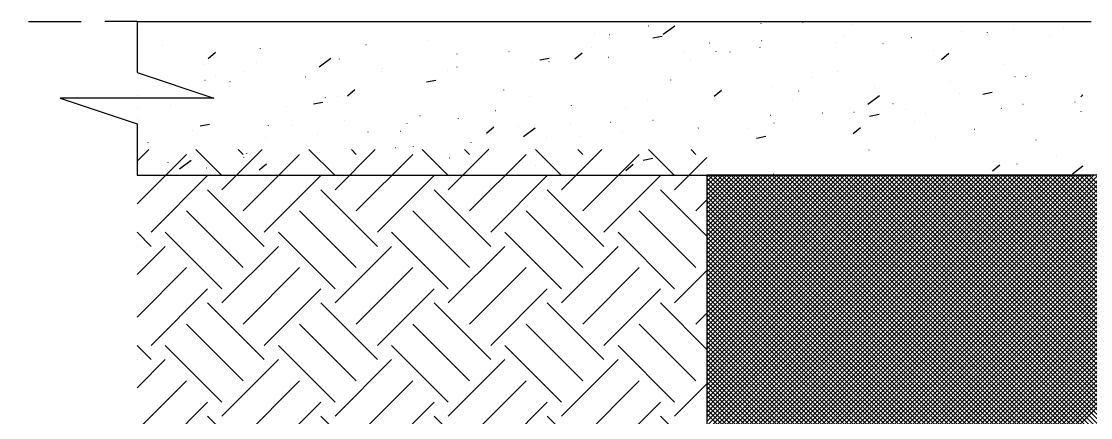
# Model space of a CAD drawing. Extents: x 0 to 119, y 0 to 84.
# Drawn here: x 56.643 to 59.982, y 38.643 to 39.881 of the extents above; entities that cross this region are included whole.
import ezdxf

# ---------------------------------------------------------------- set-up
doc = ezdxf.new("R2010")
doc.units = 0
doc.header["$MEASUREMENT"] = 0
doc.linetypes.add('ESTILO_TQS_0002', pattern=[0.4, 0.1, -0.3])
for name, color, linetype in [('1', 3, 'CONTINUOUS'), ('10', 252, 'CONTINUOUS'), ('29', 9, 'CONTINUOUS'), ('3', 7, 'CONTINUOUS'), ('32', 250, 'CONTINUOUS'), ('6', 178, 'CONTINUOUS')]:
    doc.layers.add(name, color=color, linetype=linetype)

msp = doc.modelspace()

# ---------------------------------------------------------------- linework, layer by layer
at = {"layer": '1', "color": 3, "linetype": 'Continuous'}
for p, q in [((57.003912, 39.443632), (57.040878, 39.480598)), ((57.26875, 39.39911), (57.187262, 39.480598)), ((57.26875, 39.354916), (57.394431, 39.480598)), ((57.335041, 39.465402), (57.319844, 39.480598)), ((57.622303, 39.39911), (57.540815, 39.480598)), ((57.622303, 39.354916), (57.747985, 39.480598)), ((57.688594, 39.465402), (57.673398, 39.480598)), ((57.975856, 39.39911), (57.894369, 39.480598)), ((57.975856, 39.354916), (58.101538, 39.480598)), ((58.042148, 39.465402), (58.026951, 39.480598)), ((58.32941, 39.39911), (58.247922, 39.480598)), ((58.32941, 39.354916), (58.455092, 39.480598)), ((58.395701, 39.465402), (58.380505, 39.480598)), ((58.682963, 39.39911), (58.601475, 39.480598)), ((58.749254, 39.465402), (58.734058, 39.480598)), ((57.003912, 39.31105), (57.158264, 39.465402)), ((57.335041, 39.288625), (57.511818, 39.465402)), ((57.688594, 39.288625), (57.865371, 39.465402)), ((58.042148, 39.288625), (58.218924, 39.465402)), ((58.395701, 39.288625), (58.572478, 39.465402)), ((58.682963, 39.354916), (58.783912, 39.455865)), ((58.783912, 39.430744), (58.783912, 39.430744)), ((57.047779, 39.222334), (57.224555, 39.39911)), ((57.401332, 39.222334), (57.578109, 39.39911)), ((57.754885, 39.222334), (57.931662, 39.39911)), ((58.108439, 39.222334), (58.285216, 39.39911)), ((58.461992, 39.222334), (58.638769, 39.39911)), ((57.401332, 39.178139), (57.224555, 39.354916)), ((57.754885, 39.178139), (57.578109, 39.354916)), ((58.108439, 39.178139), (57.931662, 39.354916)), ((58.461992, 39.178139), (58.285216, 39.354916)), ((58.783912, 39.209773), (58.638769, 39.354916)), ((58.749254, 39.288625), (58.783912, 39.323283)), ((57.335041, 39.111848), (57.158264, 39.288625)), ((57.688594, 39.111848), (57.511818, 39.288625)), ((58.042148, 39.111848), (57.865371, 39.288625)), ((58.395701, 39.111848), (58.218924, 39.288625)), ((58.749254, 39.111848), (58.572478, 39.288625)), ((58.783912, 39.298161), (58.783912, 39.298161)), ((57.047779, 39.178139), (57.003912, 39.222006)), ((57.26875, 39.045557), (57.091973, 39.222334)), ((57.622303, 39.045557), (57.445526, 39.222334)), ((57.975856, 39.045557), (57.79908, 39.222334)), ((58.32941, 39.045557), (58.152633, 39.222334)), ((58.682963, 39.045557), (58.506186, 39.222334)), ((57.003912, 39.178467), (57.003912, 39.178467)), ((57.003912, 39.090079), (57.091973, 39.178139)), ((57.26875, 39.001363), (57.445526, 39.178139)), ((57.622303, 39.001363), (57.79908, 39.178139)), ((57.975856, 39.001363), (58.152633, 39.178139)), ((58.32941, 39.001363), (58.506186, 39.178139)), ((57.003912, 38.957496), (57.158264, 39.111848)), ((57.335041, 38.935071), (57.511818, 39.111848)), ((57.688594, 38.935071), (57.865371, 39.111848)), ((58.042148, 38.935071), (58.218924, 39.111848)), ((58.395701, 38.935071), (58.572478, 39.111848)), ((58.682963, 39.001363), (58.783912, 39.102312)), ((58.783912, 39.07719), (58.783912, 39.07719)), ((57.047779, 38.86878), (57.224555, 39.045557)), ((57.401332, 38.86878), (57.578109, 39.045557)), ((57.754885, 38.86878), (57.931662, 39.045557)), ((58.108439, 38.86878), (58.285216, 39.045557)), ((58.461992, 38.86878), (58.638769, 39.045557)), ((57.401332, 38.824586), (57.224555, 39.001363)), ((57.754885, 38.824586), (57.578109, 39.001363)), ((58.108439, 38.824586), (57.931662, 39.001363)), ((58.461992, 38.824586), (58.285216, 39.001363)), ((58.783912, 38.85622), (58.638769, 39.001363)), ((58.749254, 38.935071), (58.783912, 38.969729)), ((57.335041, 38.758295), (57.158264, 38.935071)), ((57.688594, 38.758295), (57.511818, 38.935071)), ((58.042148, 38.758295), (57.865371, 38.935071)), ((58.395701, 38.758295), (58.218924, 38.935071)), ((58.749254, 38.758295), (58.572478, 38.935071)), ((58.783912, 38.944608), (58.783912, 38.944608)), ((57.047779, 38.824586), (57.003912, 38.868453)), ((57.26875, 38.692003), (57.091973, 38.86878)), ((57.622303, 38.692003), (57.445526, 38.86878)), ((57.975856, 38.692003), (57.79908, 38.86878)), ((58.32941, 38.692003), (58.152633, 38.86878)), ((58.682963, 38.692003), (58.506186, 38.86878)), ((57.003912, 38.824914), (57.003912, 38.824914)), ((57.003912, 38.736525), (57.091973, 38.824586)), ((57.26875, 38.647809), (57.445526, 38.824586)), ((57.622303, 38.647809), (57.79908, 38.824586)), ((57.975856, 38.647809), (58.152633, 38.824586)), ((58.32941, 38.647809), (58.506186, 38.824586)), ((57.003912, 38.603943), (57.158264, 38.758295)), ((57.335041, 38.581518), (57.511818, 38.758295)), ((57.688594, 38.581518), (57.865371, 38.758295)), ((58.042148, 38.581518), (58.218924, 38.758295)), ((58.395701, 38.581518), (58.572478, 38.758295)), ((58.682963, 38.647809), (58.783912, 38.748758)), ((58.783912, 38.723637), (58.783912, 38.723637)), ((57.047779, 38.515227), (57.224555, 38.692003)), ((57.401332, 38.515227), (57.578109, 38.692003)), ((57.754885, 38.515227), (57.931662, 38.692003)), ((58.108439, 38.515227), (58.285216, 38.692003)), ((58.461992, 38.515227), (58.638769, 38.692003)), ((57.401332, 38.471033), (57.224555, 38.647809)), ((57.754885, 38.471033), (57.578109, 38.647809)), ((58.108439, 38.471033), (57.931662, 38.647809)), ((58.461992, 38.471033), (58.285216, 38.647809)), ((58.783912, 38.502666), (58.638769, 38.647809))]:
    msp.add_line(p, q, dxfattribs=at)
at = {"layer": '10', "color": 252, "linetype": 'Continuous'}
for p, q in [((57.9368, 39.879679), (57.937896, 39.880598)), ((58.953473, 39.874076), (58.953538, 39.874571)), ((59.08191, 39.878145), (59.084833, 39.880598)), ((59.236176, 39.870147), (59.236664, 39.870255)), ((57.00893, 39.853715), (57.008995, 39.854211)), ((58.431595, 39.843331), (58.431661, 39.843827)), ((58.478712, 39.839372), (58.4792, 39.839481)), ((58.600749, 39.866427), (58.601237, 39.866536)), ((58.647241, 39.840273), (58.683561, 39.86684)), ((59.579434, 39.847997), (59.579933, 39.848019)), ((59.659538, 39.84524), (59.659842, 39.845636)), ((59.741779, 39.855085), (59.742279, 39.855107)), ((59.89609, 39.860549), (59.896395, 39.860946)), ((57.003912, 39.815604), (57.003912, 39.815604)), ((57.08338, 39.804337), (57.083868, 39.804445)), ((57.718807, 39.808057), (57.719295, 39.808165)), ((57.910892, 39.82151), (57.910958, 39.822006)), ((58.614787, 39.828962), (58.644236, 39.834687)), ((58.791185, 39.813581), (58.791684, 39.813603)), ((58.95353, 39.82067), (58.95403, 39.820691)), ((59.186432, 39.814621), (59.186737, 39.815017)), ((59.212284, 39.831967), (59.212783, 39.831989)), ((59.333558, 39.811126), (59.333623, 39.811622)), ((59.422985, 39.82993), (59.423289, 39.830327)), ((59.854261, 39.832947), (59.854326, 39.833443)), ((57.003912, 39.786719), (57.003912, 39.786719)), ((57.226358, 39.764744), (57.249339, 39.784027)), ((57.3897, 39.795971), (57.389765, 39.796466)), ((58.002936, 39.779166), (58.003435, 39.779188)), ((58.165281, 39.786254), (58.165781, 39.786276)), ((58.371467, 39.76321), (58.394448, 39.782494)), ((58.424035, 39.797551), (58.424534, 39.797573)), ((58.713327, 39.784001), (58.713631, 39.784398)), ((58.812366, 39.785587), (58.812431, 39.786083)), ((58.85542, 39.785736), (58.855909, 39.785844)), ((58.94988, 39.799311), (58.950184, 39.799708)), ((59.490848, 39.789455), (59.491336, 39.789564)), ((59.516576, 39.761676), (59.539557, 39.78096)), ((57.214687, 39.74475), (57.215186, 39.744772)), ((57.377032, 39.751838), (57.377532, 39.75186)), ((57.572466, 39.739172), (57.608787, 39.765739)), ((57.635786, 39.763136), (57.636285, 39.763157)), ((58.003669, 39.738073), (58.003973, 39.73847)), ((58.240222, 39.753382), (58.240526, 39.753779)), ((58.261402, 39.760271), (58.29085, 39.765996)), ((58.290488, 39.754842), (58.290553, 39.755338)), ((58.476774, 39.768692), (58.477079, 39.769089)), ((58.733383, 39.758681), (58.733872, 39.758789)), ((59.713154, 39.744458), (59.713219, 39.744954)), ((57.003912, 39.735547), (57.003912, 39.735547)), ((57.003912, 39.735547), (57.003912, 39.735547)), ((57.003912, 39.735547), (57.003912, 39.735547)), ((57.248593, 39.707482), (57.248658, 39.707978)), ((57.338052, 39.723645), (57.33854, 39.723753)), ((57.530564, 39.707454), (57.530868, 39.707851)), ((57.767116, 39.722763), (57.767421, 39.72316)), ((57.769785, 39.733021), (57.76985, 39.733517)), ((57.973479, 39.727365), (57.973967, 39.727473)), ((59.110092, 39.705044), (59.11058, 39.705152)), ((59.192451, 39.722637), (59.192516, 39.723133)), ((59.745519, 39.708764), (59.746007, 39.708872)), ((59.779817, 39.709019), (59.780121, 39.709415)), ((57.057458, 39.676835), (57.057763, 39.677231)), ((57.216015, 39.69659), (57.216503, 39.696698)), ((57.294011, 39.692144), (57.294315, 39.692541)), ((57.908016, 39.69158), (57.937465, 39.697304)), ((58.671258, 39.697098), (58.671324, 39.697594)), ((58.988055, 39.677989), (58.988543, 39.678097)), ((59.306712, 39.6784), (59.307016, 39.678796)), ((59.543264, 39.693709), (59.543569, 39.694106)), ((57.003912, 39.649568), (57.003912, 39.649568)), ((57.003912, 39.649568), (57.003912, 39.649568)), ((57.003912, 39.649568), (57.003912, 39.649568)), ((57.592723, 39.642954), (57.593211, 39.643062)), ((57.628678, 39.644532), (57.628743, 39.645028)), ((57.661024, 39.648275), (57.684006, 39.667559)), ((58.149381, 39.666354), (58.149446, 39.666849)), ((58.22815, 39.646673), (58.228638, 39.646781)), ((58.806134, 39.646741), (58.829115, 39.666025)), ((58.833606, 39.647781), (58.833911, 39.648177)), ((59.070159, 39.66309), (59.070463, 39.663487)), ((59.286169, 39.622568), (59.32249, 39.649135)), ((59.572046, 39.65597), (59.572112, 39.656465)), ((59.645262, 39.653749), (59.674711, 39.659473)), ((59.951243, 39.645208), (59.958201, 39.651046)), ((57.003912, 39.607052), (57.003912, 39.607052)), ((57.107485, 39.618993), (57.107551, 39.619489)), ((57.470686, 39.615899), (57.471174, 39.616007)), ((57.55463, 39.622889), (57.584079, 39.628613)), ((58.360501, 39.617161), (58.360805, 39.617558)), ((58.530151, 39.608609), (58.530216, 39.609105)), ((58.597054, 39.632471), (58.597358, 39.632868)), ((59.051343, 39.634148), (59.051409, 39.634644)), ((59.364764, 39.624352), (59.365252, 39.624461)), ((59.403484, 39.606192), (59.403983, 39.606214)), ((59.702961, 39.608858), (59.703265, 39.609254)), ((59.770634, 39.622222), (59.771134, 39.622244)), ((59.932979, 39.62931), (59.933479, 39.629332)), ((59.939513, 39.624167), (59.939818, 39.624564)), ((57.003912, 39.57809), (57.003912, 39.57809)), ((57.650843, 39.571233), (57.651147, 39.57163)), ((57.887396, 39.586542), (57.8877, 39.586939)), ((58.008273, 39.577865), (58.008339, 39.578361)), ((58.123948, 39.601852), (58.124253, 39.602249)), ((58.615235, 39.571776), (58.615734, 39.571798)), ((58.982385, 39.587807), (58.982885, 39.587828)), ((59.14473, 39.594895), (59.14523, 39.594917)), ((59.229855, 39.578239), (59.23016, 39.578635)), ((59.242727, 39.597297), (59.243215, 39.597406)), ((59.291876, 39.585057), (59.321325, 39.590782)), ((59.466408, 39.593548), (59.466712, 39.593945)), ((59.952817, 39.598225), (59.952882, 39.598721)), ((57.177738, 39.540614), (57.178042, 39.541011)), ((57.201244, 39.554198), (57.230693, 39.559922)), ((57.41429, 39.555923), (57.414595, 39.55632)), ((57.48757, 39.556043), (57.487636, 39.556539)), ((57.826986, 39.537361), (57.827485, 39.537383)), ((57.847395, 39.562262), (57.847883, 39.56237)), ((58.095691, 39.531807), (58.118672, 39.55109)), ((58.194136, 39.553391), (58.194635, 39.553413)), ((58.211394, 39.521466), (58.247715, 39.548034)), ((58.356481, 39.560479), (58.356981, 39.560501)), ((58.482822, 39.565982), (58.48331, 39.56609)), ((58.75675, 39.54762), (58.757054, 39.548016)), ((58.910236, 39.54566), (58.910301, 39.546155)), ((58.993303, 39.562929), (58.993607, 39.563326)), ((59.2408, 39.530273), (59.263781, 39.549557)), ((59.430939, 39.567481), (59.431004, 39.567977)), ((59.619435, 39.543661), (59.619923, 39.543769)), ((57.003912, 39.51584), (57.003912, 39.51584)), ((57.003912, 39.512417), (57.003912, 39.512417)), ((57.003912, 39.512417), (57.003912, 39.512417)), ((57.003912, 39.512417), (57.003912, 39.512417)), ((57.038737, 39.502945), (57.039236, 39.502967)), ((57.405887, 39.518975), (57.406386, 39.518997)), ((57.568232, 39.526063), (57.568732, 39.526085)), ((57.725358, 39.535207), (57.725846, 39.535315)), ((58.283645, 39.517001), (58.283949, 39.517397)), ((58.389044, 39.52012), (58.389109, 39.520616)), ((58.520197, 39.53231), (58.520502, 39.532707)), ((58.93849, 39.516366), (58.967939, 39.52209)), ((59.497398, 39.516606), (59.497886, 39.516714)), ((59.811709, 39.509736), (59.811775, 39.510232)), ((57.003912, 39.501425), (57.003912, 39.501425)), ((57.003912, 39.501425), (57.003912, 39.501425)), ((57.573987, 39.471072), (57.574291, 39.471469)), ((57.810539, 39.486382), (57.810844, 39.486778)), ((57.867166, 39.489376), (57.867231, 39.489872)), ((58.047092, 39.501691), (58.047396, 39.502088)), ((58.102066, 39.48157), (58.102555, 39.481678)), ((58.737494, 39.48529), (58.737982, 39.485398)), ((59.289832, 39.478992), (59.289897, 39.479488)), ((57.100881, 39.440453), (57.101186, 39.44085)), ((57.13662, 39.420365), (57.17294, 39.446932)), ((57.337434, 39.455763), (57.337738, 39.456159)), ((57.346463, 39.467555), (57.346528, 39.46805)), ((57.385248, 39.416872), (57.40823, 39.436155)), ((57.980029, 39.454515), (57.980518, 39.454623)), ((58.585104, 39.447675), (58.614553, 39.453399)), ((58.769129, 39.457171), (58.769194, 39.457666)), ((59.75207, 39.435914), (59.752558, 39.436022)), ((59.874107, 39.462969), (59.874595, 39.463077)), ((57.220125, 39.423199), (57.220613, 39.423308)), ((58.247936, 39.431631), (58.248002, 39.432127)), ((58.530358, 39.415338), (58.553339, 39.434622)), ((58.992165, 39.404598), (58.992653, 39.404706)), ((59.670602, 39.421247), (59.670667, 39.421743)), ((59.675467, 39.413804), (59.698448, 39.433088)), ((59.925097, 39.404862), (59.958201, 39.429076)), ((57.0703, 39.400598), (57.0703, 39.400598)), ((57.0703, 39.400598), (57.0703, 39.400598)), ((57.078733, 39.400598), (57.078733, 39.400598)), ((57.078733, 39.400598), (57.078733, 39.400598)), ((57.078733, 39.400598), (57.078733, 39.400598)), ((57.109596, 39.400598), (57.109596, 39.400598)), ((57.118176, 39.400598), (57.118176, 39.400598)), ((57.118176, 39.400598), (57.118176, 39.400598)), ((57.208191, 39.400598), (57.208191, 39.400598)), ((57.208191, 39.400598), (57.208191, 39.400598)), ((57.208191, 39.400598), (57.208191, 39.400598)), ((57.295105, 39.400598), (57.295105, 39.400598)), ((57.295105, 39.400598), (57.295105, 39.400598)), ((57.337648, 39.400598), (57.337648, 39.400598)), ((57.337648, 39.400598), (57.337648, 39.400598)), ((57.365854, 39.400598), (57.365854, 39.400598)), ((57.467106, 39.400598), (57.467106, 39.400598)), ((57.467106, 39.400598), (57.467106, 39.400598)), ((57.51991, 39.400598), (57.51991, 39.400598)), ((57.51991, 39.400598), (57.51991, 39.400598)), ((57.596563, 39.400598), (57.596563, 39.400598)), ((57.596563, 39.400598), (57.596563, 39.400598)), ((57.726021, 39.400598), (57.726021, 39.400598)), ((57.726059, 39.400887), (57.726124, 39.401383)), ((57.736825, 39.400598), (57.736825, 39.400598)), ((57.736825, 39.400598), (57.736825, 39.400598)), ((57.736825, 39.400598), (57.736825, 39.400598)), ((57.744715, 39.400598), (57.744715, 39.400598)), ((57.744715, 39.400598), (57.744715, 39.400598)), ((57.855478, 39.400598), (57.855478, 39.400598)), ((57.939323, 39.400598), (57.939323, 39.400598)), ((57.969521, 39.400598), (57.969521, 39.400598)), ((57.969521, 39.400598), (57.969521, 39.400598)), ((57.984936, 39.400598), (57.984936, 39.400598)), ((58.046153, 39.400598), (58.046153, 39.400598)), ((58.114393, 39.400598), (58.114393, 39.400598)), ((58.194326, 39.400598), (58.194326, 39.400598)), ((58.194326, 39.400598), (58.194326, 39.400598)), ((58.243851, 39.400598), (58.243851, 39.400598)), ((58.243851, 39.400598), (58.243851, 39.400598)), ((58.243851, 39.400598), (58.243851, 39.400598)), ((58.342914, 39.400598), (58.342914, 39.400598)), ((58.355473, 39.400598), (58.355473, 39.400598)), ((58.356738, 39.400878), (58.357226, 39.400987)), ((58.373308, 39.400598), (58.373308, 39.400598)), ((58.373308, 39.400598), (58.373308, 39.400598)), ((58.373308, 39.400598), (58.373308, 39.400598)), ((58.419131, 39.400598), (58.419131, 39.400598)), ((58.419131, 39.400598), (58.419131, 39.400598)), ((58.502766, 39.400598), (58.502766, 39.400598)), ((58.502766, 39.400598), (58.502766, 39.400598)), ((58.502766, 39.400598), (58.502766, 39.400598)), ((58.512791, 39.400598), (58.512791, 39.400598)), ((58.632223, 39.400598), (58.632223, 39.400598)), ((58.632223, 39.400598), (58.632223, 39.400598)), ((58.632223, 39.400598), (58.632223, 39.400598)), ((58.643936, 39.400598), (58.643936, 39.400598)), ((58.643936, 39.400598), (58.643936, 39.400598)), ((58.761681, 39.400598), (58.761681, 39.400598)), ((58.761681, 39.400598), (58.761681, 39.400598)), ((58.868742, 39.400598), (58.868742, 39.400598)), ((58.868742, 39.400598), (58.868742, 39.400598)), ((58.891138, 39.400598), (58.891138, 39.400598)), ((58.891138, 39.400598), (58.891138, 39.400598)), ((58.974121, 39.400598), (58.974121, 39.400598)), ((58.974121, 39.400598), (58.974121, 39.400598)), ((58.98271, 39.400598), (58.98271, 39.400598)), ((59.020596, 39.400598), (59.020596, 39.400598)), ((59.020596, 39.400598), (59.020596, 39.400598)), ((59.08626, 39.400598), (59.08626, 39.400598)), ((59.093547, 39.400598), (59.093547, 39.400598)), ((59.093547, 39.400598), (59.093547, 39.400598)), ((59.150053, 39.400598), (59.150053, 39.400598)), ((59.150053, 39.400598), (59.150053, 39.400598)), ((59.279511, 39.400598), (59.279511, 39.400598)), ((59.318352, 39.400598), (59.318352, 39.400598)), ((59.318352, 39.400598), (59.318352, 39.400598)), ((59.408969, 39.400598), (59.408969, 39.400598)), ((59.538426, 39.400598), (59.538426, 39.400598)), ((59.543157, 39.400598), (59.543157, 39.400598)), ((59.543157, 39.400598), (59.543157, 39.400598)), ((59.59277, 39.400598), (59.59277, 39.400598)), ((59.59277, 39.400598), (59.59277, 39.400598)), ((59.59277, 39.400598), (59.59277, 39.400598)), ((59.659728, 39.400598), (59.659728, 39.400598)), ((59.667884, 39.400598), (59.667884, 39.400598)), ((59.667884, 39.400598), (59.667884, 39.400598)), ((59.667884, 39.400598), (59.667884, 39.400598)), ((59.767963, 39.400598), (59.767963, 39.400598)), ((59.767963, 39.400598), (59.767963, 39.400598)), ((59.797341, 39.400598), (59.797341, 39.400598)), ((59.797341, 39.400598), (59.797341, 39.400598)), ((59.797341, 39.400598), (59.797341, 39.400598)), ((59.919268, 39.400598), (59.919268, 39.400598)), ((59.926799, 39.400598), (59.926799, 39.400598)), ((59.926799, 39.400598), (59.926799, 39.400598)), ((59.926799, 39.400598), (59.926799, 39.400598))]:
    msp.add_line(p, q, dxfattribs=at)
at = {"layer": '29', "color": 9, "linetype": 'Continuous'}
for p, q in [((58.783912, 37.457572), (60.726939, 39.400598)), ((58.783912, 37.471714), (60.712796, 39.400598)), ((58.783912, 37.485856), (60.698654, 39.400598)), ((58.783912, 37.499998), (60.684512, 39.400598)), ((58.783912, 37.51414), (60.67037, 39.400598)), ((58.783912, 37.528282), (60.656228, 39.400598)), ((58.783912, 37.542424), (60.642086, 39.400598)), ((58.783912, 37.556567), (60.627944, 39.400598)), ((58.783912, 37.570709), (60.613801, 39.400598)), ((58.783912, 37.584851), (60.599659, 39.400598)), ((58.783912, 37.598993), (60.585517, 39.400598)), ((58.783912, 37.613135), (60.571375, 39.400598)), ((58.783912, 37.627277), (60.557233, 39.400598)), ((58.783912, 37.641419), (60.543091, 39.400598)), ((58.783912, 37.655562), (60.528949, 39.400598)), ((58.783912, 37.669704), (60.514806, 39.400598)), ((58.783912, 37.683846), (60.500664, 39.400598)), ((58.783912, 37.697988), (60.486522, 39.400598)), ((58.783912, 37.71213), (60.47238, 39.400598)), ((58.783912, 37.726272), (60.458238, 39.400598)), ((58.783912, 37.740414), (60.444096, 39.400598)), ((58.783912, 37.754556), (60.429954, 39.400598)), ((58.783912, 37.768699), (60.415812, 39.400598)), ((58.783912, 37.782841), (60.401669, 39.400598)), ((58.783912, 37.796983), (60.387527, 39.400598)), ((58.783912, 37.811125), (60.373385, 39.400598)), ((58.783912, 37.825267), (60.359243, 39.400598)), ((58.783912, 37.839409), (60.345101, 39.400598)), ((58.783912, 37.853551), (60.330959, 39.400598)), ((58.783912, 37.867694), (60.316817, 39.400598)), ((58.783912, 37.881836), (60.302674, 39.400598)), ((58.783912, 37.895978), (60.288532, 39.400598)), ((58.783912, 37.91012), (60.27439, 39.400598)), ((58.783912, 37.924262), (60.260248, 39.400598)), ((58.783912, 37.938404), (60.246106, 39.400598)), ((58.783912, 37.952546), (60.231964, 39.400598)), ((58.783912, 37.966689), (60.217822, 39.400598)), ((58.783912, 37.980831), (60.203679, 39.400598)), ((58.783912, 37.994973), (60.189537, 39.400598)), ((58.783912, 38.009115), (60.175395, 39.400598)), ((58.783912, 38.023257), (60.161253, 39.400598)), ((58.783912, 38.037399), (60.147111, 39.400598)), ((58.783912, 38.051541), (60.132969, 39.400598)), ((58.783912, 38.065683), (60.118827, 39.400598)), ((58.783912, 38.079826), (60.104685, 39.400598)), ((58.783912, 38.093968), (60.090542, 39.400598)), ((58.783912, 38.10811), (60.0764, 39.400598)), ((58.783912, 38.122252), (60.062258, 39.400598)), ((58.783912, 38.136394), (60.048116, 39.400598)), ((58.783912, 38.150536), (60.033974, 39.400598)), ((58.783912, 38.164678), (60.019832, 39.400598)), ((58.783912, 38.178821), (60.00569, 39.400598)), ((58.783912, 38.192963), (59.991547, 39.400598)), ((58.783912, 38.207105), (59.977405, 39.400598)), ((58.783912, 38.221247), (59.963263, 39.400598)), ((58.783912, 38.235389), (59.949121, 39.400598)), ((58.783912, 38.249531), (59.934979, 39.400598)), ((58.783912, 38.263673), (59.920837, 39.400598)), ((58.783912, 38.277816), (59.906695, 39.400598)), ((58.783912, 38.291958), (59.892553, 39.400598)), ((58.783912, 38.3061), (59.87841, 39.400598)), ((58.783912, 38.320242), (59.864268, 39.400598)), ((58.783912, 38.334384), (59.850126, 39.400598)), ((58.783912, 38.348526), (59.835984, 39.400598)), ((58.783912, 38.362668), (59.821842, 39.400598)), ((58.783912, 38.37681), (59.8077, 39.400598)), ((58.783912, 38.390953), (59.793558, 39.400598)), ((58.783912, 38.405095), (59.779415, 39.400598)), ((58.783912, 38.419237), (59.765273, 39.400598)), ((58.783912, 38.433379), (59.751131, 39.400598)), ((58.783912, 38.447521), (59.736989, 39.400598)), ((58.783912, 38.461663), (59.722847, 39.400598)), ((58.783912, 38.475805), (59.708705, 39.400598)), ((58.783912, 38.489948), (59.694563, 39.400598)), ((58.783912, 38.50409), (59.68042, 39.400598)), ((58.783912, 38.518232), (59.666278, 39.400598)), ((58.783912, 38.532374), (59.652136, 39.400598)), ((58.783912, 38.546516), (59.637994, 39.400598)), ((58.783912, 38.560658), (59.623852, 39.400598)), ((58.783912, 38.5748), (59.60971, 39.400598)), ((58.783912, 38.588942), (59.595568, 39.400598)), ((58.783912, 38.603085), (59.581426, 39.400598)), ((58.783912, 38.617227), (59.567283, 39.400598)), ((58.783912, 38.631369), (59.553141, 39.400598)), ((58.783912, 38.645511), (59.538999, 39.400598)), ((58.783912, 38.659653), (59.524857, 39.400598)), ((58.783912, 38.673795), (59.510715, 39.400598)), ((58.783912, 38.687937), (59.496573, 39.400598)), ((58.783912, 38.70208), (59.482431, 39.400598)), ((58.783912, 38.716222), (59.468288, 39.400598)), ((58.783912, 38.730364), (59.454146, 39.400598)), ((58.783912, 38.744506), (59.440004, 39.400598)), ((58.783912, 38.758648), (59.425862, 39.400598)), ((58.783912, 38.77279), (59.41172, 39.400598)), ((58.783912, 38.786932), (59.397578, 39.400598)), ((58.783912, 38.801075), (59.383436, 39.400598)), ((58.783912, 38.815217), (59.369293, 39.400598)), ((58.783912, 38.829359), (59.355151, 39.400598)), ((58.783912, 38.843501), (59.341009, 39.400598)), ((58.783912, 38.857643), (59.326867, 39.400598)), ((58.783912, 38.871785), (59.312725, 39.400598)), ((58.783912, 38.885927), (59.298583, 39.400598)), ((58.783912, 38.900069), (59.284441, 39.400598)), ((58.783912, 38.914212), (59.270299, 39.400598)), ((58.783912, 38.928354), (59.256156, 39.400598)), ((58.783912, 38.942496), (59.242014, 39.400598)), ((58.783912, 38.956638), (59.227872, 39.400598)), ((58.783912, 38.97078), (59.21373, 39.400598)), ((58.783912, 38.984922), (59.199588, 39.400598)), ((58.783912, 38.999064), (59.185446, 39.400598)), ((58.783912, 39.013207), (59.171304, 39.400598)), ((58.783912, 39.027349), (59.157161, 39.400598)), ((58.783912, 39.041491), (59.143019, 39.400598)), ((58.783912, 39.055633), (59.128877, 39.400598)), ((58.783912, 39.069775), (59.114735, 39.400598)), ((58.783912, 39.083917), (59.100593, 39.400598)), ((58.783912, 39.098059), (59.086451, 39.400598)), ((58.783912, 39.112202), (59.072309, 39.400598)), ((58.783912, 39.126344), (59.058167, 39.400598)), ((58.783912, 39.140486), (59.044024, 39.400598)), ((58.783912, 39.154628), (59.029882, 39.400598)), ((58.783912, 39.16877), (59.01574, 39.400598)), ((58.783912, 39.182912), (59.001598, 39.400598)), ((58.783912, 39.197054), (58.987456, 39.400598)), ((58.783912, 39.211196), (58.973314, 39.400598)), ((58.783912, 39.225339), (58.959172, 39.400598)), ((58.783912, 39.239481), (58.945029, 39.400598)), ((58.783912, 39.253623), (58.930887, 39.400598)), ((58.783912, 39.267765), (58.916745, 39.400598)), ((58.783912, 39.281907), (58.902603, 39.400598)), ((58.783912, 39.296049), (58.888461, 39.400598)), ((58.783912, 39.310191), (58.874319, 39.400598)), ((58.783912, 39.324334), (58.860177, 39.400598)), ((58.783912, 39.338476), (58.846034, 39.400598)), ((58.783912, 39.352618), (58.831892, 39.400598)), ((58.783912, 39.36676), (58.81775, 39.400598)), ((58.783912, 39.380902), (58.803608, 39.400598)), ((58.783912, 39.395044), (58.789466, 39.400598)), ((58.783912, 39.390793), (61.974108, 36.200598)), ((58.783912, 39.376651), (61.959965, 36.200598)), ((58.78825, 39.400598), (61.983912, 36.204935)), ((58.802392, 39.400598), (61.983912, 36.219078)), ((58.816534, 39.400598), (61.983912, 36.23322)), ((58.830676, 39.400598), (61.983912, 36.247362)), ((58.844818, 39.400598), (61.983912, 36.261504)), ((58.85896, 39.400598), (61.983912, 36.275646)), ((58.873102, 39.400598), (61.983912, 36.289788)), ((58.887245, 39.400598), (61.983912, 36.30393)), ((58.901387, 39.400598), (61.983912, 36.318073)), ((58.915529, 39.400598), (61.983912, 36.332215)), ((58.929671, 39.400598), (61.983912, 36.346357)), ((58.943813, 39.400598), (61.983912, 36.360499)), ((58.957955, 39.400598), (61.983912, 36.374641)), ((58.972097, 39.400598), (61.983912, 36.388783)), ((58.98624, 39.400598), (61.983912, 36.402925)), ((59.000382, 39.400598), (61.983912, 36.417068)), ((59.014524, 39.400598), (61.983912, 36.43121)), ((59.028666, 39.400598), (61.983912, 36.445352)), ((59.042808, 39.400598), (61.983912, 36.459494)), ((59.05695, 39.400598), (61.983912, 36.473636)), ((59.071092, 39.400598), (61.983912, 36.487778)), ((59.085234, 39.400598), (61.983912, 36.50192)), ((59.099377, 39.400598), (61.983912, 36.516062)), ((59.113519, 39.400598), (61.983912, 36.530205)), ((59.127661, 39.400598), (61.983912, 36.544347)), ((59.141803, 39.400598), (61.983912, 36.558489)), ((59.155945, 39.400598), (61.983912, 36.572631)), ((59.170087, 39.400598), (61.983912, 36.586773)), ((59.184229, 39.400598), (61.983912, 36.600915)), ((59.198372, 39.400598), (61.983912, 36.615057)), ((59.212514, 39.400598), (61.983912, 36.6292)), ((59.226656, 39.400598), (61.983912, 36.643342)), ((59.240798, 39.400598), (61.983912, 36.657484)), ((59.25494, 39.400598), (61.983912, 36.671626)), ((59.269082, 39.400598), (61.983912, 36.685768)), ((59.283224, 39.400598), (61.983912, 36.69991)), ((59.297367, 39.400598), (61.983912, 36.714052)), ((59.311509, 39.400598), (61.983912, 36.728194)), ((59.325651, 39.400598), (61.983912, 36.742337)), ((59.339793, 39.400598), (61.983912, 36.756479)), ((59.353935, 39.400598), (61.983912, 36.770621)), ((59.368077, 39.400598), (61.983912, 36.784763)), ((59.382219, 39.400598), (61.983912, 36.798905)), ((59.396361, 39.400598), (61.983912, 36.813047)), ((59.410504, 39.400598), (61.983912, 36.827189)), ((59.424646, 39.400598), (61.983912, 36.841332)), ((59.438788, 39.400598), (61.983912, 36.855474)), ((59.45293, 39.400598), (61.983912, 36.869616)), ((59.467072, 39.400598), (61.983912, 36.883758)), ((59.481214, 39.400598), (61.983912, 36.8979)), ((59.495356, 39.400598), (61.983912, 36.912042)), ((59.509499, 39.400598), (61.983912, 36.926184)), ((59.523641, 39.400598), (61.983912, 36.940327)), ((59.537783, 39.400598), (61.983912, 36.954469)), ((59.551925, 39.400598), (61.983912, 36.968611)), ((59.566067, 39.400598), (61.983912, 36.982753)), ((59.580209, 39.400598), (61.983912, 36.996895)), ((59.594351, 39.400598), (61.983912, 37.011037)), ((59.608494, 39.400598), (61.983912, 37.025179)), ((59.622636, 39.400598), (61.983912, 37.039321)), ((59.636778, 39.400598), (61.983912, 37.053464)), ((59.65092, 39.400598), (61.983912, 37.067606)), ((59.665062, 39.400598), (61.983912, 37.081748)), ((59.679204, 39.400598), (61.983912, 37.09589)), ((59.693346, 39.400598), (61.983912, 37.110032)), ((59.707488, 39.400598), (61.983912, 37.124174)), ((59.721631, 39.400598), (61.983912, 37.138316)), ((59.735773, 39.400598), (61.983912, 37.152459)), ((59.749915, 39.400598), (61.983912, 37.166601)), ((59.764057, 39.400598), (61.983912, 37.180743)), ((59.778199, 39.400598), (61.983912, 37.194885)), ((59.792341, 39.400598), (61.983912, 37.209027)), ((59.806483, 39.400598), (61.983912, 37.223169)), ((59.820626, 39.400598), (61.983912, 37.237311)), ((59.834768, 39.400598), (61.983912, 37.251454)), ((59.84891, 39.400598), (61.983912, 37.265596)), ((59.863052, 39.400598), (61.983912, 37.279738)), ((59.877194, 39.400598), (61.983912, 37.29388)), ((59.891336, 39.400598), (61.983912, 37.308022)), ((59.905478, 39.400598), (61.983912, 37.322164)), ((59.91962, 39.400598), (61.983912, 37.336306)), ((59.933763, 39.400598), (61.983912, 37.350448)), ((59.947905, 39.400598), (61.983912, 37.364591)), ((59.962047, 39.400598), (61.983912, 37.378733)), ((59.976189, 39.400598), (61.983912, 37.392875)), ((58.783912, 39.362509), (61.945823, 36.200598)), ((58.783912, 39.348367), (61.931681, 36.200598)), ((58.783912, 39.334225), (61.917539, 36.200598)), ((58.783912, 39.320083), (61.903397, 36.200598)), ((58.783912, 39.305941), (61.889255, 36.200598)), ((58.783912, 39.291798), (61.875113, 36.200598)), ((58.783912, 39.277656), (61.86097, 36.200598)), ((58.783912, 39.263514), (61.846828, 36.200598)), ((58.783912, 39.249372), (61.832686, 36.200598)), ((58.783912, 39.23523), (61.818544, 36.200598)), ((58.783912, 39.221088), (61.804402, 36.200598)), ((58.783912, 39.206946), (61.79026, 36.200598)), ((58.783912, 39.192803), (61.776118, 36.200598)), ((58.783912, 39.178661), (61.761975, 36.200598)), ((58.783912, 39.164519), (61.747833, 36.200598)), ((58.783912, 39.150377), (61.733691, 36.200598)), ((58.783912, 39.136235), (61.719549, 36.200598)), ((58.783912, 39.122093), (61.705407, 36.200598)), ((58.783912, 39.107951), (61.691265, 36.200598)), ((58.783912, 39.093808), (61.677123, 36.200598)), ((58.783912, 39.079666), (61.662981, 36.200598)), ((58.783912, 39.065524), (61.648838, 36.200598)), ((58.783912, 39.051382), (61.634696, 36.200598)), ((58.783912, 39.03724), (61.620554, 36.200598)), ((58.783912, 39.023098), (61.606412, 36.200598)), ((58.783912, 39.008956), (61.59227, 36.200598)), ((58.783912, 38.994814), (61.578128, 36.200598)), ((58.783912, 38.980671), (61.563986, 36.200598)), ((58.783912, 38.966529), (61.549843, 36.200598)), ((58.783912, 38.952387), (61.535701, 36.200598)), ((58.783912, 38.938245), (61.521559, 36.200598)), ((58.783912, 38.924103), (61.507417, 36.200598)), ((58.783912, 38.909961), (61.493275, 36.200598)), ((58.783912, 38.895819), (61.479133, 36.200598)), ((58.783912, 38.881676), (61.464991, 36.200598)), ((58.783912, 38.867534), (61.450848, 36.200598)), ((58.783912, 38.853392), (61.436706, 36.200598)), ((58.783912, 38.83925), (61.422564, 36.200598)), ((58.783912, 38.825108), (61.408422, 36.200598)), ((58.783912, 38.810966), (61.39428, 36.200598)), ((58.783912, 38.796824), (61.380138, 36.200598)), ((58.783912, 38.782682), (61.365996, 36.200598)), ((58.783912, 38.768539), (61.351854, 36.200598)), ((58.783912, 38.754397), (61.337711, 36.200598)), ((58.783912, 38.740255), (61.323569, 36.200598)), ((58.783912, 38.726113), (61.309427, 36.200598)), ((58.783912, 38.711971), (61.295285, 36.200598)), ((58.783912, 38.697829), (61.281143, 36.200598)), ((58.783912, 38.683687), (61.267001, 36.200598)), ((58.783912, 38.669544), (61.252859, 36.200598)), ((58.783912, 38.655402), (61.238716, 36.200598))]:
    msp.add_line(p, q, dxfattribs=at)
msp.add_lwpolyline([(59.983912, 39.400598), (58.783912, 39.400598), (58.783912, 36.200598), (61.983912, 36.200598), (61.983912, 39.400598), (60.783912, 39.400598), (59.983912, 39.400598)], dxfattribs=at)
at = {"layer": '3', "color": 7, "linetype": 'ESTILO_TQS_0002'}
msp.add_line((57.003912, 39.880598), (54.289755, 39.880598), dxfattribs=at)
at = {"layer": '3', "color": 7, "linetype": 'Continuous'}
for p, q in [((57.003912, 39.880598), (59.983912, 39.880598)), ((57.003912, 39.400598), (59.983912, 39.400598)), ((57.003912, 39.400598), (59.958201, 39.400598))]:
    msp.add_line(p, q, dxfattribs=at)
msp.add_lwpolyline([(57.003912, 39.880598), (57.003912, 39.720598), (57.243912, 39.640598), (56.763912, 39.640598), (57.003912, 39.560598), (57.003912, 39.400598)], dxfattribs=at)
at = {"layer": '32', "color": 250, "linetype": 'Continuous'}
msp.add_line((56.664889, 39.880598), (56.829096, 39.880598), dxfattribs=at)
at = {"layer": '6', "color": 178, "linetype": 'Continuous'}
for q in [(58.783912, 36.200598), (59.983912, 39.400598)]:
    msp.add_line((58.783912, 39.400598), q, dxfattribs=at)

doc.saveas('drawing.dxf')
